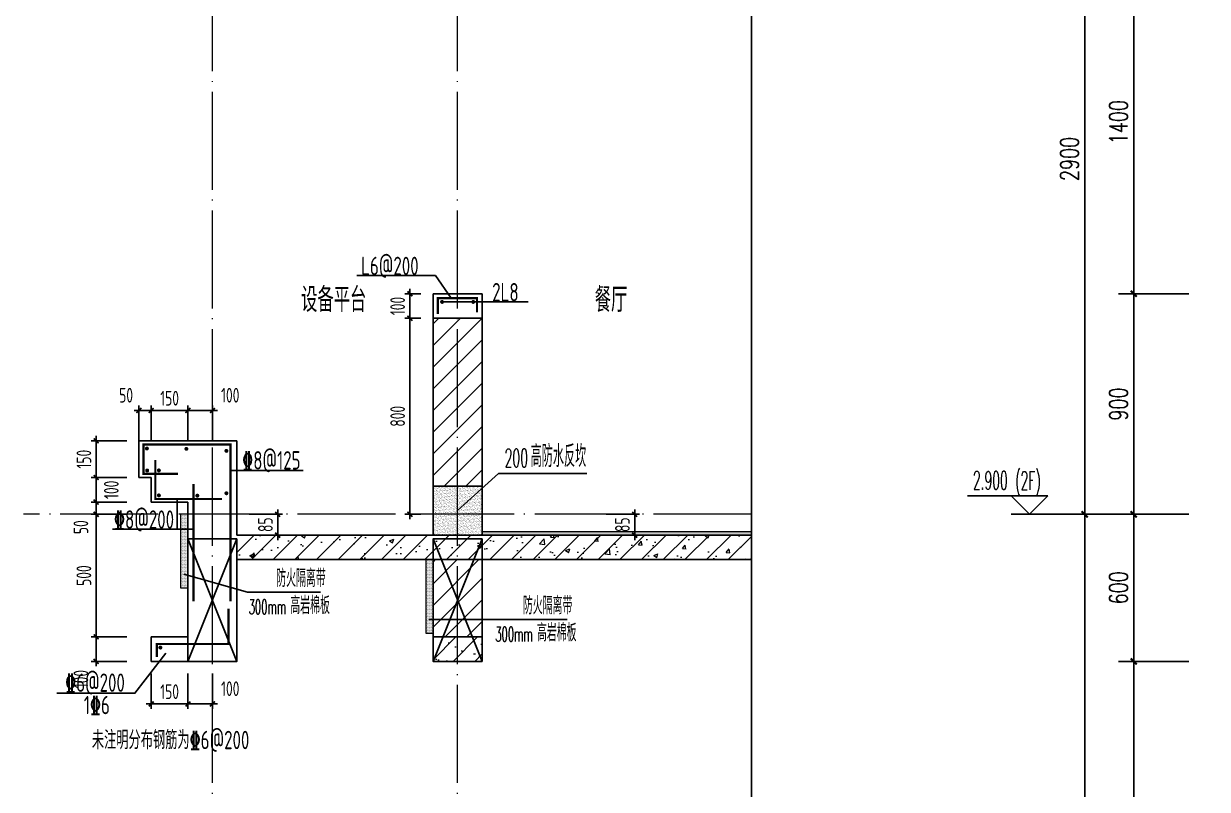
# Model space of a CAD drawing. Extents: x -1712635 to -854203, y -534641 to -21985.
# Drawn here: x -932599 to -927771, y -162113 to -158989 of the extents above; entities that cross this region are included whole.
import ezdxf

# ---------------------------------------------------------------- set-up
doc = ezdxf.new("R2010")
doc.units = 0
doc.header["$LTSCALE"] = 1000
doc.linetypes.add('DOTE', pattern=[2.42, 2, -0.2, 0.02, -0.2])
doc.layers.get('0').update_dxf_attribs({"linetype": 'CONTINUOUS'})
doc.layers.get('Defpoints').update_dxf_attribs({"linetype": 'CONTINUOUS'})
for name, color, linetype in [('DIM', 2, 'CONTINUOUS'), ('DIM_ELEV', 3, 'CONTINUOUS'), ('DIM_IDEN', 67, 'CONTINUOUS'), ('DIM_SYMB', 3, 'CONTINUOUS'), ('PUB_DIM', 3, 'CONTINUOUS'), ('PUB_TEXT', 2, 'CONTINUOUS'), ('REIN', 6, 'CONTINUOUS'), ('S-大样-砼线', 7, 'CONTINUOUS'), ('S-引出线', 40, 'CONTINUOUS'), ('TEXT', 2, 'CONTINUOUS'), ('WALL', 2, 'CONTINUOUS'), ('立面-看线', 251, 'CONTINUOUS')]:
    doc.layers.add(name, color=color, linetype=linetype)
for name, color, linetype, lineweight in [('DOTE', 19, 'DOTE', 9), ('PUB_HATCH', 8, 'CONTINUOUS', 9), ('内粉刷', 37, 'CONTINUOUS', 9)]:
    doc.layers.add(name, color=color, linetype=linetype, lineweight=lineweight)
doc.styles.add('_TCH_DIM', font='SIMPLEX.shx', dxfattribs={"width": 0.7, "bigfont": 'GBCBIG.shx'})
doc.styles.add('_TCH_DIM_T3', font='SIMPLEX', dxfattribs={"width": 0.705882, "bigfont": 'GBCBIG'})
doc.styles.add('DIM_FONT_T3', font='SIMPLEX', dxfattribs={"width": 0.705882, "bigfont": 'GBCBIG'})
doc.styles.add('TSSD_DIMENSION', font='Tssdeng.shx', dxfattribs={"width": 0.7, "bigfont": 'tssdchn.shx'})
doc.styles.add('TSSD_REIN', font='tssdeng.shx', dxfattribs={"width": 0.7, "height": 300, "bigfont": 'tssdchn.shx'})
doc.styles.add('w', font='tssdeng.shx', dxfattribs={"width": 0.8, "bigfont": 'tssdchn.shx'})
doc.dimstyles.new('_TCH_ARCH&&25', dxfattribs={"dimtxt": 74.375, "dimasz": 25, "dimexe": 62.5, "dimexo": 75, "dimgap": 25, "dimtad": 1, "dimdec": 0, "dimzin": 0, "dimdsep": 46, "dimtxsty": '_TCH_DIM_T3', "dimblk": 'ARCHTICK', "dimcen": 0.09, "dimclrt": 7, "dimazin": 0, "dimtfac": 1, "dimtdec": 0, "dimtix": 1, "dimtmove": 2, "dimatfit": 3, "dimldrblk": 'ARCHTICK', "dimfxl": 0, "dimtolj": 1, "dimtzin": 0, "dimarcsym": 0})
doc.dimstyles.new('TSSD_20_20', dxfattribs={"dimtxt": 60, "dimasz": 20, "dimexe": 20, "dimexo": 50, "dimgap": 20, "dimtad": 1, "dimdec": 0, "dimzin": 0, "dimdsep": 46, "dimtxsty": 'TSSD_DIMENSION', "dimblk": 'ARCHTICK', "dimblk1": 'ARCHTICK', "dimblk2": 'ARCHTICK', "dimcen": 0, "dimdle": 20, "dimclrt": 7, "dimadec": 0, "dimazin": 0, "dimtfac": 1, "dimtdec": 0, "dimtix": 1, "dimtmove": 2, "dimatfit": 3, "dimfxl": 0, "dimtolj": 1, "dimtzin": 0, "dimarcsym": 0})
pattern_1 = [(45, (-1569657.01, 4597.395), (-44.1941915, 44.1941915), [])]
pattern_2 = [(45, (-1569657.01, 4552.52), (-44.194174, 44.194174), []), (50, (-1569657.01, 4552.52), (179.315046, -15.688034), [18.75, -206.25]), (355, (-1569657.01, 4552.52), (-34.687833, 188.048033), [15, -165]), (100.4514, (-1569642.07, 4551.21), (144.627345, 172.359886), [15.93505, -175.28553]), (46.1842, (-1569657, 4602.52), (266.81026, -41.37975), [28.125, -309.375]), (96.6356, (-1569634.78, 4599.07), (233.66568, 243.52947), [23.90257, -262.92825]), (351.1842, (-1569657, 4602.52), (233.66549, 243.52965), [22.5, -247.5]), (21, (-1569632.01, 4590.02), (149.226763, -100.654723), [18.75, -206.25]), (326, (-1569632.01, 4590.02), (60.828833, 181.28751), [15, -165]), (71.4514, (-1569619.58, 4581.63), (210.055657, 80.632624), [15.93505, -175.28553]), (37.5, (-1569657.01, 4552.52), (3.039964, 83.2234635), [0, -163, 0, -167.5, 0, -165.625]), (7.5, (-1569657.01, 4552.52), (65.767384, 98.602928), [0, -95.5, 0, -159.25, 0, -63.125]), (327.5, (-1569712.76, 4552.52), (133.455609, -5.638718), [0, -62.5, 0, -195, 0, -258.75]), (317.5, (-1569737.76, 4552.52), (145.796542, 25.026246), [0, -81.25, 0, -129.5, 0, -183.75])]

# ---------------------------------------------------------------- blocks, each defined once
blk = doc.blocks.new('_ArchTick')
at = {"color": 0, "const_width": 0.35}
blk.add_lwpolyline([(-0.5, -0.5), (0.5, 0.5)], dxfattribs=at)
blk = doc.blocks.new('*D2831')
at = {"layer": 'Defpoints', "color": 0}
for p in [(-928070.6, -161590.5), (-927770.6, -161590.5), (-927770.6, -162990.5)]:
    blk.add_point(p, dxfattribs=at)
at = {"layer": 'PUB_DIM', "color": 0, "lineweight": -2}
for p, q in [((-927845.6, -161590.5), (-928133.1, -161590.5)), ((-928070.6, -162990.5), (-928070.6, -161590.5)), ((-927845.6, -162990.5), (-928133.1, -162990.5))]:
    blk.add_line(p, q, dxfattribs=at)
at = {"layer": 'PUB_DIM', "color": 0, "lineweight": -2, "xscale": 25, "yscale": 25, "zscale": 25}
for p, rotation in [((-928070.6, -161590.5), 90), ((-928070.6, -162990.5), 270)]:
    blk.add_blockref('_ArchTick', p, dxfattribs=dict(at, rotation=rotation))
at = {"layer": 'PUB_DIM', "color": 7, "insert": (-928132.8, -162290.5), "char_height": 74.38, "attachment_point": 5, "rotation": 90, "style": '_TCH_DIM_T3'}
blk.add_mtext('\\A1;1400', dxfattribs=at)
blk = doc.blocks.new('*D2833')
at = {"layer": 'Defpoints', "color": 0}
for p in [(-928270.6, -160990.5), (-927770.6, -160990.5), (-927770.6, -163890.5)]:
    blk.add_point(p, dxfattribs=at)
at = {"layer": 'PUB_DIM', "color": 0, "lineweight": -2}
for p, q in [((-927845.6, -160990.5), (-928333.1, -160990.5)), ((-928270.6, -163890.5), (-928270.6, -160990.5)), ((-927845.6, -163890.5), (-928333.1, -163890.5))]:
    blk.add_line(p, q, dxfattribs=at)
at = {"layer": 'PUB_DIM', "color": 0, "lineweight": -2, "xscale": 25, "yscale": 25, "zscale": 25}
for p, rotation in [((-928270.6, -160990.5), 90), ((-928270.6, -163890.5), 270)]:
    blk.add_blockref('_ArchTick', p, dxfattribs=dict(at, rotation=rotation))
at = {"layer": 'PUB_DIM', "color": 7, "insert": (-928332.8, -162440.5), "char_height": 74.38, "attachment_point": 5, "rotation": 90, "style": '_TCH_DIM_T3'}
blk.add_mtext('\\A1;2900', dxfattribs=at)
blk = doc.blocks.new('VDVDXAXFSFFX')
at = {"layer": 'PUB_HATCH'}
h = blk.add_hatch(dxfattribs=at)
h.set_pattern_fill('DOTS', color=251, scale=2, style=0)
h.set_pattern_definition([(0, (924712.4965, -148185.593), (1.5875, 3.175), [0, -3.175])])
h.paths.add_polyline_path([(924682.5, -148185.6), (924712.5, -148185.6), (924712.5, -147935.6), (924712.5, -147885.6), (924712.5, -147885.6), (924712.5, -147885.6), (924682.5, -147885.6)])
at = {"layer": 'DIM_IDEN', "color": 5}
for p, q in [((924695.5, -148129.3), (924955.6, -148202.9)), ((924955.6, -148202.9), (925253.4, -148202.9))]:
    blk.add_line(p, q, dxfattribs=at)
at = {"layer": 'PUB_HATCH', "color": 5}
blk.add_lwpolyline([(924712.5, -147885.6), (924682.5, -147885.6), (924682.5, -148185.6), (924712.5, -148185.6)], close=True, dxfattribs=at)
at = {"layer": 'PUB_TEXT', "style": 'DIM_FONT_T3', "width": 0.705882}
blk.add_text('防火隔离带', height=71.49, dxfattribs=at).set_placement((925072.6, -148181.9))
at = {"layer": 'PUB_TEXT', "color": 5, "style": 'DIM_FONT_T3'}
for s, height, width, p in [('高岩棉板', 71.49, 0.705882, (925129.8, -148292.9)), ('300mm', 59.5, 0.49827, (924960.4, -148292.9))]:
    blk.add_text(s, height=height, dxfattribs=dict(at, width=width)).set_placement(p)
blk = doc.blocks.new('A$C1F6240CC')
at = {"layer": 'PUB_HATCH'}
h = blk.add_hatch(dxfattribs=at)
h.set_pattern_fill('DOTS', color=251, scale=2, style=0)
h.set_pattern_definition([(0, (-2e-08, -300), (1.5875, 3.175), [0, -3.175])])
h.paths.add_polyline_path([(-30, -300), (0, -300), (0, -50), (0, 0), (0, 0), (0, 0), (-30, 0)])
at = {"layer": 'DIM_IDEN', "color": 5}
for p, q in [((-17, -243.7), (275.1, -243.7)), ((275.1, -243.7), (547, -243.7))]:
    blk.add_line(p, q, dxfattribs=at)
at = {"layer": 'PUB_HATCH', "color": 5}
blk.add_lwpolyline([(0, 0), (-30, 0), (-30, -300), (0, -300)], close=True, dxfattribs=at)
at = {"layer": 'PUB_TEXT', "style": 'DIM_FONT_T3', "width": 0.705882}
blk.add_text('防火隔离带', height=71.49, dxfattribs=at).set_placement((366.2, -222.7))
at = {"layer": 'PUB_TEXT', "color": 5, "style": 'DIM_FONT_T3'}
for s, height, width, p in [('300mm', 59.5, 0.49827, (253.9, -333.7)), ('高岩棉板', 71.49, 0.705882, (423.4, -333.7))]:
    blk.add_text(s, height=height, dxfattribs=dict(at, width=width)).set_placement(p)
blk = doc.blocks.new('*D3706')
at = {"layer": 'Defpoints', "color": 0}
for p in [(-931728.8, -160990.5), (-931562.9, -160990.5), (-931728.8, -161075.5)]:
    blk.add_point(p, dxfattribs=at)
at = {"layer": 'DIM', "color": 0, "lineweight": -2}
for p, q in [((-931562.9, -160990.5), (-931562.9, -160970.5)), ((-931678.8, -160990.5), (-931542.9, -160990.5)), ((-931562.9, -161075.5), (-931562.9, -160990.5)), ((-931678.8, -161075.5), (-931542.9, -161075.5)), ((-931562.9, -161075.5), (-931562.9, -161095.5))]:
    blk.add_line(p, q, dxfattribs=at)
at = {"layer": 'DIM', "color": 0, "lineweight": -2, "xscale": 20, "yscale": 20, "zscale": 20}
for p, rotation in [((-931562.9, -160990.5), 270), ((-931562.9, -161075.5), 90)]:
    blk.add_blockref('_ArchTick', p, dxfattribs=dict(at, rotation=rotation))
at = {"layer": 'DIM', "color": 7, "insert": (-931612.9, -161033), "char_height": 60, "attachment_point": 5, "rotation": 90, "style": 'TSSD_DIMENSION'}
blk.add_mtext('\\A1;85', dxfattribs=at)
blk = doc.blocks.new('*D3707')
at = {"layer": 'Defpoints', "color": 0}
for p in [(-930272.5, -160990.5), (-930106.6, -160990.5), (-930272.5, -161075.5)]:
    blk.add_point(p, dxfattribs=at)
at = {"layer": 'DIM', "color": 0, "lineweight": -2}
for p, q in [((-930106.6, -160990.5), (-930106.6, -160970.5)), ((-930222.5, -160990.5), (-930086.6, -160990.5)), ((-930106.6, -161075.5), (-930106.6, -160990.5)), ((-930222.5, -161075.5), (-930086.6, -161075.5)), ((-930106.6, -161075.5), (-930106.6, -161095.5))]:
    blk.add_line(p, q, dxfattribs=at)
at = {"layer": 'DIM', "color": 0, "lineweight": -2, "xscale": 20, "yscale": 20, "zscale": 20}
for p, rotation in [((-930106.6, -160990.5), 270), ((-930106.6, -161075.5), 90)]:
    blk.add_blockref('_ArchTick', p, dxfattribs=dict(at, rotation=rotation))
at = {"layer": 'DIM', "color": 7, "insert": (-930156.6, -161033), "char_height": 60, "attachment_point": 5, "rotation": 90, "style": 'TSSD_DIMENSION'}
blk.add_mtext('\\A1;85', dxfattribs=at)
blk = doc.blocks.new('*D3708')
at = {"layer": 'Defpoints', "color": 0}
for p in [(-932078.8, -160566.8), (-932128.8, -160740.5), (-932078.8, -160740.5)]:
    blk.add_point(p, dxfattribs=at)
at = {"layer": 'DIM', "color": 0, "lineweight": -2}
for p, q in [((-932148.8, -160566.8), (-932058.8, -160566.8)), ((-932128.8, -160690.5), (-932128.8, -160546.8)), ((-932078.8, -160690.5), (-932078.8, -160546.8))]:
    blk.add_line(p, q, dxfattribs=at)
at = {"layer": 'DIM', "color": 0, "lineweight": -2, "xscale": 20, "yscale": 20, "zscale": 20, "rotation": 180}
blk.add_blockref('_ArchTick', (-932128.8, -160566.8), dxfattribs=at)
at = {"layer": 'DIM', "color": 0, "lineweight": -2, "xscale": 20, "yscale": 20, "zscale": 20}
blk.add_blockref('_ArchTick', (-932078.8, -160566.8), dxfattribs=at)
at = {"layer": 'DIM', "color": 7, "insert": (-932181.2, -160504.6), "char_height": 60, "attachment_point": 5, "style": 'TSSD_DIMENSION'}
blk.add_mtext('\\A1;50', dxfattribs=at)
blk = doc.blocks.new('*D3709')
at = {"layer": 'Defpoints', "color": 0}
for p in [(-931928.8, -160566.8), (-932078.8, -160740.5), (-931928.8, -160740.5)]:
    blk.add_point(p, dxfattribs=at)
at = {"layer": 'DIM', "color": 0, "lineweight": -2}
for p, q in [((-932098.8, -160566.8), (-931908.8, -160566.8)), ((-932078.8, -160690.5), (-932078.8, -160546.8)), ((-931928.8, -160690.5), (-931928.8, -160546.8))]:
    blk.add_line(p, q, dxfattribs=at)
at = {"layer": 'DIM', "color": 0, "lineweight": -2, "xscale": 20, "yscale": 20, "zscale": 20, "rotation": 180}
blk.add_blockref('_ArchTick', (-932078.8, -160566.8), dxfattribs=at)
at = {"layer": 'DIM', "color": 0, "lineweight": -2, "xscale": 20, "yscale": 20, "zscale": 20}
blk.add_blockref('_ArchTick', (-931928.8, -160566.8), dxfattribs=at)
at = {"layer": 'DIM', "color": 7, "insert": (-932003.8, -160516.8), "char_height": 60, "attachment_point": 5, "style": 'TSSD_DIMENSION'}
blk.add_mtext('\\A1;150', dxfattribs=at)
blk = doc.blocks.new('*D3710')
at = {"layer": 'Defpoints', "color": 0}
for p in [(-931828.8, -160566.8), (-931928.8, -160740.5), (-931828.8, -160740.5)]:
    blk.add_point(p, dxfattribs=at)
at = {"layer": 'DIM', "color": 0, "lineweight": -2}
for p, q in [((-931948.8, -160566.8), (-931808.8, -160566.8)), ((-931928.8, -160690.5), (-931928.8, -160546.8)), ((-931828.8, -160690.5), (-931828.8, -160546.8))]:
    blk.add_line(p, q, dxfattribs=at)
at = {"layer": 'DIM', "color": 0, "lineweight": -2, "xscale": 20, "yscale": 20, "zscale": 20, "rotation": 180}
blk.add_blockref('_ArchTick', (-931928.8, -160566.8), dxfattribs=at)
at = {"layer": 'DIM', "color": 0, "lineweight": -2, "xscale": 20, "yscale": 20, "zscale": 20}
blk.add_blockref('_ArchTick', (-931828.8, -160566.8), dxfattribs=at)
at = {"layer": 'DIM', "color": 7, "insert": (-931756.4, -160504.6), "char_height": 60, "attachment_point": 5, "style": 'TSSD_DIMENSION'}
blk.add_mtext('\\A1;100', dxfattribs=at)
blk = doc.blocks.new('*D3711')
at = {"layer": 'Defpoints', "color": 0}
for p in [(-932078.8, -161590.5), (-931928.8, -161590.5), (-931928.8, -161764.2)]:
    blk.add_point(p, dxfattribs=at)
at = {"layer": 'DIM', "color": 0, "lineweight": -2}
for p, q in [((-932078.8, -161640.5), (-932078.8, -161784.2)), ((-931928.8, -161640.5), (-931928.8, -161784.2)), ((-932098.8, -161764.2), (-931908.8, -161764.2))]:
    blk.add_line(p, q, dxfattribs=at)
at = {"layer": 'DIM', "color": 0, "lineweight": -2, "xscale": 20, "yscale": 20, "zscale": 20, "rotation": 180}
blk.add_blockref('_ArchTick', (-932078.8, -161764.2), dxfattribs=at)
at = {"layer": 'DIM', "color": 0, "lineweight": -2, "xscale": 20, "yscale": 20, "zscale": 20}
blk.add_blockref('_ArchTick', (-931928.8, -161764.2), dxfattribs=at)
at = {"layer": 'DIM', "color": 7, "insert": (-932003.8, -161714.2), "char_height": 60, "attachment_point": 5, "style": 'TSSD_DIMENSION'}
blk.add_mtext('\\A1;150', dxfattribs=at)
blk = doc.blocks.new('*D3712')
at = {"layer": 'Defpoints', "color": 0}
for p in [(-931928.8, -161590.5), (-931828.8, -161590.5), (-931828.8, -161764.2)]:
    blk.add_point(p, dxfattribs=at)
at = {"layer": 'DIM', "color": 0, "lineweight": -2}
for p, q in [((-931928.8, -161640.5), (-931928.8, -161784.2)), ((-931828.8, -161640.5), (-931828.8, -161784.2)), ((-931948.8, -161764.2), (-931808.8, -161764.2))]:
    blk.add_line(p, q, dxfattribs=at)
at = {"layer": 'DIM', "color": 0, "lineweight": -2, "xscale": 20, "yscale": 20, "zscale": 20, "rotation": 180}
blk.add_blockref('_ArchTick', (-931928.8, -161764.2), dxfattribs=at)
at = {"layer": 'DIM', "color": 0, "lineweight": -2, "xscale": 20, "yscale": 20, "zscale": 20}
blk.add_blockref('_ArchTick', (-931828.8, -161764.2), dxfattribs=at)
at = {"layer": 'DIM', "color": 7, "insert": (-931756.4, -161702), "char_height": 60, "attachment_point": 5, "style": 'TSSD_DIMENSION'}
blk.add_mtext('\\A1;100', dxfattribs=at)
blk = doc.blocks.new('*D3713')
at = {"layer": 'Defpoints', "color": 0}
for p in [(-932303.4, -160690.5), (-932128.8, -160690.5), (-932128.8, -160840.5)]:
    blk.add_point(p, dxfattribs=at)
at = {"layer": 'DIM', "color": 0, "lineweight": -2}
for p, q in [((-932303.4, -160860.5), (-932303.4, -160670.5)), ((-932178.8, -160690.5), (-932323.4, -160690.5)), ((-932178.8, -160840.5), (-932323.4, -160840.5))]:
    blk.add_line(p, q, dxfattribs=at)
at = {"layer": 'DIM', "color": 0, "lineweight": -2, "xscale": 20, "yscale": 20, "zscale": 20}
for p, rotation in [((-932303.4, -160690.5), 90), ((-932303.4, -160840.5), 270)]:
    blk.add_blockref('_ArchTick', p, dxfattribs=dict(at, rotation=rotation))
at = {"layer": 'DIM', "color": 7, "insert": (-932353.4, -160765.5), "char_height": 60, "attachment_point": 5, "rotation": 90, "style": 'TSSD_DIMENSION'}
blk.add_mtext('\\A1;150', dxfattribs=at)
blk = doc.blocks.new('*D3714')
at = {"layer": 'Defpoints', "color": 0}
for p in [(-932303.4, -160840.5), (-932128.8, -160840.5), (-932128.8, -160940.5)]:
    blk.add_point(p, dxfattribs=at)
at = {"layer": 'DIM', "color": 0, "lineweight": -2}
for p, q in [((-932303.4, -160960.5), (-932303.4, -160820.5)), ((-932178.8, -160840.5), (-932323.4, -160840.5)), ((-932178.8, -160940.5), (-932323.4, -160940.5))]:
    blk.add_line(p, q, dxfattribs=at)
at = {"layer": 'DIM', "color": 0, "lineweight": -2, "xscale": 20, "yscale": 20, "zscale": 20}
for p, rotation in [((-932303.4, -160840.5), 90), ((-932303.4, -160940.5), 270)]:
    blk.add_blockref('_ArchTick', p, dxfattribs=dict(at, rotation=rotation))
at = {"layer": 'DIM', "color": 7, "insert": (-932241.5, -160890.5), "char_height": 60, "attachment_point": 5, "rotation": 90, "style": 'TSSD_DIMENSION'}
blk.add_mtext('\\A1;100', dxfattribs=at)
blk = doc.blocks.new('*D3715')
at = {"layer": 'Defpoints', "color": 0}
for p in [(-932303.4, -160940.5), (-932128.8, -160940.5), (-932128.8, -160990.5)]:
    blk.add_point(p, dxfattribs=at)
at = {"layer": 'DIM', "color": 0, "lineweight": -2}
for p, q in [((-932303.4, -161010.5), (-932303.4, -160920.5)), ((-932178.8, -160940.5), (-932323.4, -160940.5)), ((-932178.8, -160990.5), (-932323.4, -160990.5))]:
    blk.add_line(p, q, dxfattribs=at)
at = {"layer": 'DIM', "color": 0, "lineweight": -2, "xscale": 20, "yscale": 20, "zscale": 20}
for p, rotation in [((-932303.4, -160940.5), 90), ((-932303.4, -160990.5), 270)]:
    blk.add_blockref('_ArchTick', p, dxfattribs=dict(at, rotation=rotation))
at = {"layer": 'DIM', "color": 7, "insert": (-932365.6, -161042.9), "char_height": 60, "attachment_point": 5, "rotation": 90, "style": 'TSSD_DIMENSION'}
blk.add_mtext('\\A1;50', dxfattribs=at)
blk = doc.blocks.new('*D3716')
at = {"layer": 'Defpoints', "color": 0}
for p in [(-932303.4, -160990.5), (-932128.8, -160990.5), (-932128.8, -161490.5)]:
    blk.add_point(p, dxfattribs=at)
at = {"layer": 'DIM', "color": 0, "lineweight": -2}
for p, q in [((-932303.4, -161510.5), (-932303.4, -160970.5)), ((-932178.8, -160990.5), (-932323.4, -160990.5)), ((-932178.8, -161490.5), (-932323.4, -161490.5))]:
    blk.add_line(p, q, dxfattribs=at)
at = {"layer": 'DIM', "color": 0, "lineweight": -2, "xscale": 20, "yscale": 20, "zscale": 20}
for p, rotation in [((-932303.4, -160990.5), 90), ((-932303.4, -161490.5), 270)]:
    blk.add_blockref('_ArchTick', p, dxfattribs=dict(at, rotation=rotation))
at = {"layer": 'DIM', "color": 7, "insert": (-932353.4, -161240.5), "char_height": 60, "attachment_point": 5, "rotation": 90, "style": 'TSSD_DIMENSION'}
blk.add_mtext('\\A1;500', dxfattribs=at)
blk = doc.blocks.new('*D3717')
at = {"layer": 'Defpoints', "color": 0}
for p in [(-932303.4, -161490.5), (-932128.8, -161490.5), (-932128.8, -161590.5)]:
    blk.add_point(p, dxfattribs=at)
at = {"layer": 'DIM', "color": 0, "lineweight": -2}
for p, q in [((-932178.8, -161490.5), (-932323.4, -161490.5)), ((-932303.4, -161610.5), (-932303.4, -161470.5)), ((-932178.8, -161590.5), (-932323.4, -161590.5))]:
    blk.add_line(p, q, dxfattribs=at)
at = {"layer": 'DIM', "color": 0, "lineweight": -2, "xscale": 20, "yscale": 20, "zscale": 20}
for p, rotation in [((-932303.4, -161490.5), 90), ((-932303.4, -161590.5), 270)]:
    blk.add_blockref('_ArchTick', p, dxfattribs=dict(at, rotation=rotation))
at = {"layer": 'DIM', "color": 7, "insert": (-932365.6, -161662.9), "char_height": 60, "attachment_point": 5, "rotation": 90, "style": 'TSSD_DIMENSION'}
blk.add_mtext('\\A1;100', dxfattribs=at)
blk = doc.blocks.new('*D3820')
at = {"layer": 'Defpoints', "color": 0}
for p in [(-928070.6, -160990.5), (-927770.6, -160990.5), (-927770.6, -161590.5)]:
    blk.add_point(p, dxfattribs=at)
at = {"layer": 'PUB_DIM', "color": 0, "lineweight": -2}
for p, q in [((-927845.6, -160990.5), (-928133.1, -160990.5)), ((-928070.6, -161590.5), (-928070.6, -160990.5)), ((-927845.6, -161590.5), (-928133.1, -161590.5))]:
    blk.add_line(p, q, dxfattribs=at)
at = {"layer": 'PUB_DIM', "color": 0, "lineweight": -2, "xscale": 25, "yscale": 25, "zscale": 25}
for p, rotation in [((-928070.6, -160990.5), 90), ((-928070.6, -161590.5), 270)]:
    blk.add_blockref('_ArchTick', p, dxfattribs=dict(at, rotation=rotation))
at = {"layer": 'PUB_DIM', "color": 7, "insert": (-928132.8, -161290.5), "char_height": 74.38, "attachment_point": 5, "rotation": 90, "style": '_TCH_DIM_T3'}
blk.add_mtext('\\A1;600', dxfattribs=at)
blk = doc.blocks.new('*D3821')
at = {"layer": 'Defpoints', "color": 0}
for p in [(-928070.6, -160090.5), (-927770.6, -160090.5), (-927770.6, -160990.5)]:
    blk.add_point(p, dxfattribs=at)
at = {"layer": 'PUB_DIM', "color": 0, "lineweight": -2}
for p, q in [((-927845.6, -160090.5), (-928133.1, -160090.5)), ((-928070.6, -160990.5), (-928070.6, -160090.5)), ((-927845.6, -160990.5), (-928133.1, -160990.5))]:
    blk.add_line(p, q, dxfattribs=at)
at = {"layer": 'PUB_DIM', "color": 0, "lineweight": -2, "xscale": 25, "yscale": 25, "zscale": 25}
for p, rotation in [((-928070.6, -160090.5), 90), ((-928070.6, -160990.5), 270)]:
    blk.add_blockref('_ArchTick', p, dxfattribs=dict(at, rotation=rotation))
at = {"layer": 'PUB_DIM', "color": 7, "insert": (-928132.8, -160540.5), "char_height": 74.38, "attachment_point": 5, "rotation": 90, "style": '_TCH_DIM_T3'}
blk.add_mtext('\\A1;900', dxfattribs=at)
blk = doc.blocks.new('*D3822')
at = {"layer": 'Defpoints', "color": 0}
for p in [(-928070.6, -158690.5), (-927770.6, -158690.5), (-927770.6, -160090.5)]:
    blk.add_point(p, dxfattribs=at)
at = {"layer": 'PUB_DIM', "color": 0, "lineweight": -2}
for p, q in [((-927845.6, -158690.5), (-928133.1, -158690.5)), ((-928070.6, -160090.5), (-928070.6, -158690.5)), ((-927845.6, -160090.5), (-928133.1, -160090.5))]:
    blk.add_line(p, q, dxfattribs=at)
at = {"layer": 'PUB_DIM', "color": 0, "lineweight": -2, "xscale": 25, "yscale": 25, "zscale": 25}
for p, rotation in [((-928070.6, -158690.5), 90), ((-928070.6, -160090.5), 270)]:
    blk.add_blockref('_ArchTick', p, dxfattribs=dict(at, rotation=rotation))
at = {"layer": 'PUB_DIM', "color": 7, "insert": (-928132.8, -159390.5), "char_height": 74.38, "attachment_point": 5, "rotation": 90, "style": '_TCH_DIM_T3'}
blk.add_mtext('\\A1;1400', dxfattribs=at)
blk = doc.blocks.new('*D3837')
at = {"layer": 'Defpoints', "color": 0}
for p in [(-928270.6, -158090.5), (-927770.6, -158090.5), (-927770.6, -160990.5)]:
    blk.add_point(p, dxfattribs=at)
at = {"layer": 'PUB_DIM', "color": 0, "lineweight": -2}
for p, q in [((-927845.6, -158090.5), (-928333.1, -158090.5)), ((-928270.6, -160990.5), (-928270.6, -158090.5)), ((-927845.6, -160990.5), (-928333.1, -160990.5))]:
    blk.add_line(p, q, dxfattribs=at)
at = {"layer": 'PUB_DIM', "color": 0, "lineweight": -2, "xscale": 25, "yscale": 25, "zscale": 25}
for p, rotation in [((-928270.6, -158090.5), 90), ((-928270.6, -160990.5), 270)]:
    blk.add_blockref('_ArchTick', p, dxfattribs=dict(at, rotation=rotation))
at = {"layer": 'PUB_DIM', "color": 7, "insert": (-928332.8, -159540.5), "char_height": 74.38, "attachment_point": 5, "rotation": 90, "style": '_TCH_DIM_T3'}
blk.add_mtext('\\A1;2900', dxfattribs=at)
blk = doc.blocks.new('20210809.02283206')
at = {"layer": 'REIN', "const_width": 9}
blk.add_lwpolyline([(87484.2, 66580.9), (87484.2, 66644.7), (87644.1, 66644.7), (87644.1, 66586.8)], dxfattribs=at)
at = {"layer": 'REIN', "const_width": 8}
for points in [[(87497.7, 66629.7, 1), (87505.7, 66629.7, 1)], [(87625.1, 66629.7, 1), (87633.1, 66629.7, 1)]]:
    blk.add_lwpolyline(points, format="xyb", close=True, dxfattribs=at)
at = {"layer": 'S-引出线'}
for p, q in [((87474.6, 66737), (87154.5, 66737)), ((87538.8, 66644.7), (87474.6, 66737)), ((87501.7, 66629.7), (87853.3, 66629.7))]:
    blk.add_line(p, q, dxfattribs=at)
at = {"layer": 'TEXT', "style": 'w', "width": 0.7}
for s, p in [('L6@200', (87171.5, 66739.2)), ('2L8', (87706.2, 66632.1))]:
    blk.add_text(s, height=75, rotation=0, dxfattribs=at).set_placement(p)
blk = doc.blocks.new('A$C696610E5')
at = {"layer": 'REIN', "const_width": 9}
for points in [[(494.5, 974.7), (353.3, 974.7), (353.3, 1095), (708.3, 1095), (708.3, 454.9)], [(401.6, 1031.7), (401.6, 872.6), (673.9, 872.6)], [(557.8, 934), (557.8, 454.9)]]:
    blk.add_lwpolyline(points, dxfattribs=at)
at = {"layer": 'REIN', "const_width": 8}
for points in [[(363.4, 1078.3, 1), (371.4, 1078.3, 1)], [(524.5, 1076.9, 1), (532.5, 1076.9, 1)], [(687.7, 1068.7, 1), (695.7, 1068.7, 1)], [(364.5, 988.6, 1), (372.5, 988.6, 1)], [(412.3, 989.2, 1), (420.3, 989.2, 1)], [(412.3, 887.1, 1), (420.3, 887.1, 1)], [(569.2, 886.1, 1), (577.2, 886.1, 1)], [(687.7, 895.7, 1), (695.7, 895.7, 1)], [(418.3, 266.1, 1), (426.3, 266.1, 1)]]:
    blk.add_lwpolyline(points, format="xyb", close=True, dxfattribs=at)
at = {"layer": 'REIN'}
blk.add_lwpolyline([(407.7, 227.9, 9, 9, 0), (407.7, 280.9, 9, 9, 0), (700.1, 280.9, 9, 9, 0), (700.1, 425.3, 9, 9, 0)], format="xyseb", dxfattribs=at)
at = {"layer": 'S-大样-砼线'}
for p, q in [((534.9, 709.9), (734.9, 209.8)), ((734.9, 709.9), (534.9, 209.8))]:
    blk.add_line(p, q, dxfattribs=at)
blk.add_lwpolyline([(734.9, 709.9), (534.9, 709.9), (534.9, 209.8), (734.9, 209.8)], close=True, dxfattribs=at)
at = {"layer": 'S-引出线'}
for p, q in [((704.2, 988.5), (1004.3, 988.5)), ((490.6, 872.6), (490.6, 748.9)), ((227.2, 748.9), (561.1, 748.9))]:
    blk.add_line(p, q, dxfattribs=at)
blk.add_lwpolyline([(445.3, 242.7), (318.6, 79.6), (0, 79.6)], dxfattribs=at)
at = {"layer": 'TEXT', "style": 'TSSD_REIN', "width": 0.7}
for s, p in [('%%1328@125', (756.2, 992.6)), ('%%1328@200', (233.1, 751.1)), ('%%1326@200', (33.9, 85.5)), ('1%%1326', (110.1, -5.8)), ('未注明分布钢筋为%%1326@200', (142.8, -148.4))]:
    blk.add_text(s, height=75, rotation=0, dxfattribs=at).set_placement(p)
blk = doc.blocks.new('*D3852')
at = {"layer": 'Defpoints', "color": 0}
for p in [(-930928.8, -160090.5), (-931023.5, -160190.5), (-930928.8, -160190.5)]:
    blk.add_point(p, dxfattribs=at)
at = {"layer": 'DIM', "color": 0, "lineweight": -2}
for p, q in [((-930978.8, -160090.5), (-931043.5, -160090.5)), ((-931023.5, -160090.5), (-931023.5, -160070.5)), ((-931023.5, -160090.5), (-931023.5, -160190.5)), ((-930978.8, -160190.5), (-931043.5, -160190.5)), ((-931023.5, -160190.5), (-931023.5, -160210.5))]:
    blk.add_line(p, q, dxfattribs=at)
at = {"layer": 'DIM', "color": 0, "lineweight": -2, "xscale": 20, "yscale": 20, "zscale": 20}
for p, rotation in [((-931023.5, -160090.5), 270), ((-931023.5, -160190.5), 90)]:
    blk.add_blockref('_ArchTick', p, dxfattribs=dict(at, rotation=rotation))
at = {"layer": 'DIM', "color": 7, "insert": (-931073.5, -160140.5), "char_height": 60, "attachment_point": 5, "rotation": 90, "style": 'TSSD_DIMENSION'}
blk.add_mtext('\\A1;100', dxfattribs=at)
blk = doc.blocks.new('20210809.03330803')
at = {"layer": 'REIN', "const_width": 9}
blk.add_lwpolyline([(87484.2, 67998.8), (87484.2, 68062.6), (87644.1, 68062.6), (87644.1, 68004.6)], dxfattribs=at)
at = {"layer": 'REIN', "const_width": 8}
for points in [[(87497.7, 68047.5, 1), (87505.7, 68047.5, 1)], [(87625.1, 68047.5, 1), (87633.1, 68047.5, 1)]]:
    blk.add_lwpolyline(points, format="xyb", close=True, dxfattribs=at)
at = {"layer": 'S-大样-砼线'}
for p, q in [((87465.2, 67080.9), (87665.2, 66580.9)), ((87665.2, 67080.9), (87465.2, 66580.9))]:
    blk.add_line(p, q, dxfattribs=at)
blk.add_lwpolyline([(87665.2, 67080.9), (87465.2, 67080.9), (87465.2, 66580.9), (87665.2, 66580.9)], close=True, dxfattribs=at)
at = {"layer": 'S-引出线'}
for p, q in [((87474.6, 68154.8), (87154.5, 68154.8)), ((87538.8, 68062.6), (87474.6, 68154.8)), ((87501.7, 68047.5), (87853.3, 68047.5))]:
    blk.add_line(p, q, dxfattribs=at)
at = {"layer": 'TEXT', "style": 'w', "width": 0.7}
for s, p in [('L6@200', (87171.5, 68157)), ('2L8', (87706.2, 68049.9))]:
    blk.add_text(s, height=75, rotation=0, dxfattribs=at).set_placement(p)
blk = doc.blocks.new('20210902.15311021')
at = {"layer": 'DOTE', "color": 1, "linetype": 'DOTE', "ltscale": 0.2}
for p, q in [((83459.3, -133245.9), (83459.3, -113645.9)), ((84459.3, -133245.9), (84459.3, -113645.9)), ((85657.9, -129245.9), (82689.1, -129245.9))]:
    blk.add_line(p, q, dxfattribs=at)
blk = doc.blocks.new('*D3933')
at = {"layer": 'Defpoints', "color": 0}
for p in [(-930928.8, -160190.5), (-931023.5, -160990.5), (-930928.8, -160990.5)]:
    blk.add_point(p, dxfattribs=at)
at = {"layer": 'DIM', "color": 0, "lineweight": -2}
for p, q in [((-930978.8, -160190.5), (-931043.5, -160190.5)), ((-931023.5, -160170.5), (-931023.5, -161010.5)), ((-930978.8, -160990.5), (-931043.5, -160990.5))]:
    blk.add_line(p, q, dxfattribs=at)
at = {"layer": 'DIM', "color": 0, "lineweight": -2, "xscale": 20, "yscale": 20, "zscale": 20}
for p, rotation in [((-931023.5, -160190.5), 90), ((-931023.5, -160990.5), 270)]:
    blk.add_blockref('_ArchTick', p, dxfattribs=dict(at, rotation=rotation))
at = {"layer": 'DIM', "color": 7, "insert": (-931073.5, -160590.5), "char_height": 60, "attachment_point": 5, "rotation": 90, "style": 'TSSD_DIMENSION'}
blk.add_mtext('\\A1;800', dxfattribs=at)

msp = doc.modelspace()

# ---------------------------------------------------------------- hatches: boundary and pattern name
at = {"layer": 'PUB_HATCH'}
h = msp.add_hatch(dxfattribs=at)
h.set_pattern_fill('普通砖', color=256, scale=25, style=0)
h.set_pattern_definition(pattern_1)
h.paths.add_polyline_path([(-930728.83, -160875.51), (-930728.83, -160190.51), (-930928.83, -160190.51), (-930928.83, -160875.51)])
h = msp.add_hatch(dxfattribs=at)
h.set_pattern_fill('钢筋混凝土', color=256, scale=25, style=0)
h.set_pattern_definition(pattern_2)
h.paths.add_polyline_path([(-931728.83, -161075.51), (-931728.83, -161175.51), (-929630.31, -161175.51), (-929630.31, -161075.51)])
h = msp.add_hatch(dxfattribs=at)
h.set_pattern_fill('普通砖', color=256, scale=25, style=0)
h.set_pattern_definition(pattern_1)
h.paths.add_polyline_path([(-930928.83, -161490.51), (-930728.83, -161490.51), (-930728.83, -161175.51), (-930928.83, -161175.51)])
h = msp.add_hatch(dxfattribs=at)
h.set_pattern_fill('钢筋混凝土', color=256, scale=25, style=0)
h.set_pattern_definition(pattern_2)
h.paths.add_polyline_path([(-930728.83, -161590.51), (-930728.83, -161490.51), (-930928.83, -161490.51), (-930928.83, -161590.51)])
at = {"layer": '立面-看线'}
h = msp.add_hatch(dxfattribs=at)
h.set_pattern_fill('碎沙', color=256, scale=4)
h.set_pattern_definition([(37.5, (-1731982.073, -546437.467), (-0.32000626, 9.78826475), [0, -7.7216, 0, -8.636, 0, -8.255]), (7.5, (-1731982.073, -546437.467), (8.99046566, 14.33650201), [0, -4.1656, 0, -6.9596, 0, -2.667]), (327.5, (-1731988.321, -546437.467), (15.819847405, 0.02874369), [0, -2.54, 0, -9.144, 0, -11.938]), (317.5, (-1731988.321, -546437.467), (15.27112905, 4.45858647), [0, -1.27, 0, -5.9944, 0, -6.858])])
h.paths.add_polyline_path([(-930928.83, -161075.51), (-930728.83, -161075.51), (-930728.83, -160875.51), (-930928.83, -160875.51)])
h = msp.add_hatch(dxfattribs=at)
h.set_pattern_fill('HONEY', color=256, scale=7)
h.set_pattern_definition([(0, (-1732078.102, -546437.467), (16.66875, 9.623705), [11.1125, -22.225]), (120, (-1732078.102, -546437.467), (-16.66874801, 9.62370845), [11.1125, -22.225]), (60, (-1732078.102, -546437.467), (1.99e-06, 19.24741345), [-22.225, 11.1125])])
h.paths.add_polyline_path([(-929630.31, -161060.51), (-930728.83, -161060.51), (-930728.83, -161075.51), (-929630.31, -161075.51)])

# ---------------------------------------------------------------- linework, layer by layer
at = {"layer": 'DIM_ELEV', "color": 1}
for p, q in [((-928420.59, -160915.52), (-928748.59, -160915.52)), ((-928495.59, -160990.52), (-928570.59, -160915.52)), ((-928495.59, -160990.52), (-928420.59, -160915.52)), ((-928070.59, -160990.52), (-928570.59, -160990.52))]:
    msp.add_line(p, q, dxfattribs=at)
at = {"layer": 'DIM_IDEN'}
for p, q in [((-930828.83, -160975.51), (-930662.02, -160824)), ((-930662.02, -160824), (-930301.85, -160824))]:
    msp.add_line(p, q, dxfattribs=at)
at = {"layer": 'DIM_SYMB'}
msp.add_lwpolyline([(-929630.31, -145970.52), (-929630.31, -155602.39), (-929577.81, -155621.5), (-929682.81, -155640.01), (-929630.31, -155658.64), (-929630.31, -165290.52)], dxfattribs=at)
at = {"layer": 'PUB_HATCH', "color": 215}
msp.add_line((-930728.83, -161060.51), (-929630.31, -161060.51), dxfattribs=at)
at = {"layer": 'WALL'}
for p, q in [((-930928.83, -160190.51), (-930928.83, -160090.51)), ((-930928.83, -160090.51), (-930728.83, -160090.51)), ((-930728.83, -160190.51), (-930728.83, -160090.51)), ((-930928.83, -160190.51), (-930728.83, -160190.51)), ((-930928.83, -160875.51), (-930928.83, -160190.51)), ((-930728.83, -160875.51), (-930728.83, -160190.51)), ((-931728.83, -160690.52), (-932128.83, -160690.52)), ((-932128.83, -160690.52), (-932128.83, -160840.52)), ((-931728.83, -161075.51), (-931728.83, -160690.52)), ((-932128.83, -160840.52), (-932078.83, -160840.52)), ((-932078.83, -160840.52), (-932078.83, -160940.52)), ((-930928.83, -160875.51), (-930728.83, -160875.51)), ((-932078.83, -160940.52), (-931928.83, -160940.52)), ((-931928.83, -160940.52), (-931928.83, -161490.52)), ((-929630.31, -161075.51), (-931728.83, -161075.51)), ((-929630.31, -161175.51), (-929630.31, -161075.51)), ((-931728.83, -161590.52), (-931728.83, -161175.51)), ((-929630.31, -161175.51), (-931728.83, -161175.51)), ((-930928.83, -161490.51), (-930928.83, -161175.51)), ((-930928.83, -161175.51), (-930728.83, -161175.51)), ((-930728.83, -161490.51), (-930728.83, -161175.51)), ((-931928.83, -161490.52), (-932078.83, -161490.52)), ((-932078.83, -161490.52), (-932078.83, -161590.52)), ((-930928.83, -161590.51), (-930928.83, -161490.51)), ((-930928.83, -161490.51), (-930728.83, -161490.51)), ((-930728.83, -161590.51), (-930728.83, -161490.51)), ((-932078.83, -161590.52), (-931728.83, -161590.52)), ((-930928.83, -161590.51), (-930728.83, -161590.51))]:
    msp.add_line(p, q, dxfattribs=at)
msp.add_lwpolyline([(-930928.83, -160875.51), (-930728.83, -160875.51), (-930728.83, -161075.51), (-930928.83, -161075.51)], close=True, dxfattribs=at)

# ---------------------------------------------------------------- block references
for name, p in [('VDVDXAXFSFFX', (-1856641.33, -13104.92)), ('A$C1F6240CC', (-930928.83, -161175.52))]:
    msp.add_blockref(name, p)
at = {"layer": 'DOTE'}
msp.add_blockref('20210902.15311021', (-1015288.17, -31744.62), dxfattribs=at)
at = {"layer": 'REIN'}
msp.add_blockref('20210809.02283206', (-1018394.02, -226753.63), dxfattribs=at)
at = {"layer": 'S-大样-砼线'}
msp.add_blockref('20210809.03330803', (-1018394.02, -228171.45), dxfattribs=at)
at = {"layer": '内粉刷'}
msp.add_blockref('A$C696610E5', (-932463.74, -161800.36), dxfattribs=at)

# ---------------------------------------------------------------- texts
at = {"layer": 'PUB_TEXT'}
for s, height, style, width, p in [('设备平台', 100, 'TSSD_REIN', 0.7, (-931467.33, -160164.89)), ('餐厅', 100, 'TSSD_REIN', 0.7, (-930269.62, -160164.89)), ('200', 74.375, 'DIM_FONT_T3', 0.49827, (-930637.01, -160797.75)), ('高防水反坎', 89.362, 'DIM_FONT_T3', 0.705882, (-930531.13, -160797.75))]:
    msp.add_text(s, height=height, dxfattribs=dict(at, style=style, width=width)).set_placement(p)
at = {"layer": 'PUB_TEXT', "color": 1, "style": '_TCH_DIM', "width": 0.494118}
for s, p in [('2.900', (-928726.69, -160889.27)), ('(2F)', (-928554.54, -160890.49))]:
    msp.add_text(s, height=74.375, dxfattribs=at).set_placement(p)

# ---------------------------------------------------------------- dimensions: what is measured, and where the dimension line sits
at = {"layer": 'DIM'}
for base, p1, p2, picture, middle in [((-931023.48, -160190.51), (-930928.83, -160090.51), (-930928.83, -160190.51), '*D3852', (-931073.48, -160140.51)), ((-931023.48, -160990.52), (-930928.83, -160190.51), (-930928.83, -160990.52), '*D3933', (-931073.48, -160590.51))]:
    dim = msp.add_linear_dim(base=base, p1=p1, p2=p2, angle=90, dimstyle='TSSD_20_20', dxfattribs=at)
    dim.commit()
    dim.dimension.update_dxf_attribs({"geometry": picture, "text_midpoint": middle})
for base, p1, p2, angle, picture, middle in [((-932078.83, -160566.8), (-932128.83, -160740.52), (-932078.83, -160740.52), 0, '*D3708', (-932181.25, -160504.62)), ((-931828.83, -160566.8), (-931928.83, -160740.52), (-931828.83, -160740.52), 0, '*D3710', (-931756.42, -160504.62)), ((-932303.44, -160840.52), (-932128.83, -160940.52), (-932128.83, -160840.52), 90, '*D3714', (-932241.46, -160890.52)), ((-932303.44, -160940.52), (-932128.83, -160990.52), (-932128.83, -160940.52), 90, '*D3715', (-932365.63, -161042.93)), ((-932303.44, -161490.52), (-932128.83, -161590.52), (-932128.83, -161490.52), 90, '*D3717', (-932365.63, -161662.93)), ((-931828.83, -161764.23), (-931928.83, -161590.52), (-931828.83, -161590.52), 360, '*D3712', (-931756.42, -161702.04))]:
    dim = msp.add_linear_dim(base=base, p1=p1, p2=p2, angle=angle, dimstyle='TSSD_20_20', dxfattribs=at)
    dim.commit()
    dim.dimension.update_dxf_attribs({"geometry": picture, "text_midpoint": middle, "dimtype": 161})
for p1, p2, distance, picture, middle in [((-932078.83, -160740.52), (-931928.83, -160740.52), 173.71, '*D3709', (-932003.83, -160516.8)), ((-932128.83, -160840.52), (-932128.83, -160690.52), 174.61, '*D3713', (-932353.44, -160765.52)), ((-932128.83, -161490.52), (-932128.83, -160990.52), 174.61, '*D3716', (-932353.44, -161240.52)), ((-931728.83, -161075.51), (-931728.83, -160990.51), -165.96, '*D3706', (-931612.87, -161033.01)), ((-930272.53, -161075.51), (-930272.53, -160990.51), -165.96, '*D3707', (-930156.57, -161033.01)), ((-932078.83, -161590.52), (-931928.83, -161590.52), -173.71, '*D3711', (-932003.83, -161714.23))]:
    dim = msp.add_aligned_dim(p1=p1, p2=p2, distance=distance, dimstyle='TSSD_20_20', dxfattribs=at)
    dim.commit()
    dim.dimension.update_dxf_attribs({"geometry": picture, "text_midpoint": middle})
at = {"layer": 'PUB_DIM'}
for p1, p2, distance, picture, middle in [((-927770.59, -160990.52), (-927770.59, -158090.52), 500, '*D3837', (-928332.78, -159540.52)), ((-927770.59, -160090.51), (-927770.59, -158690.52), 300, '*D3822', (-928132.78, -159390.51)), ((-927770.59, -160990.52), (-927770.59, -160090.51), 300, '*D3821', (-928132.78, -160540.51)), ((-927770.59, -163890.52), (-927770.59, -160990.52), 500, '*D2833', (-928332.78, -162440.52)), ((-927770.59, -161590.52), (-927770.59, -160990.52), 300, '*D3820', (-928132.78, -161290.52)), ((-927770.59, -162990.51), (-927770.59, -161590.52), 300, '*D2831', (-928132.78, -162290.51))]:
    dim = msp.add_aligned_dim(p1=p1, p2=p2, distance=distance, dimstyle='_TCH_ARCH&&25', dxfattribs=at)
    dim.commit()
    dim.dimension.update_dxf_attribs({"geometry": picture, "text_midpoint": middle})

doc.saveas('drawing.dxf')
